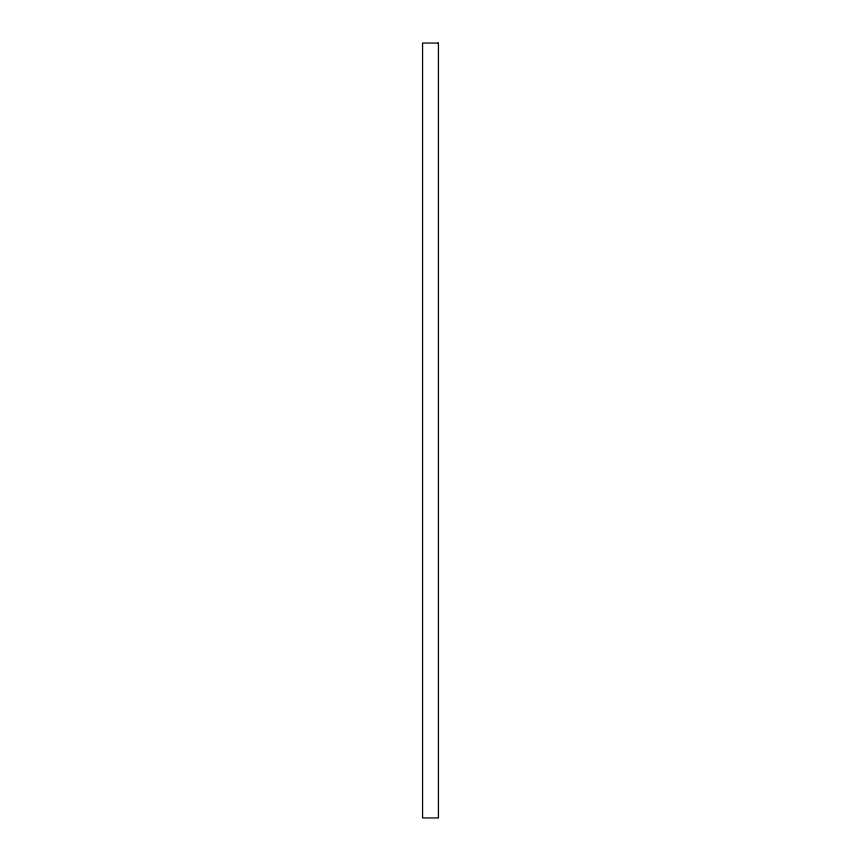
<?xml version="1.0" encoding="UTF-8"?>
<svg xmlns="http://www.w3.org/2000/svg" width="861" height="861" viewBox="0 0 861 861"><rect width="100%" height="100%" fill="white"/><g stroke="black" fill="none" stroke-linecap="round" stroke-linejoin="round"><path stroke-width="1.29" d="M438.432 43.05L422.568 43.05L422.568 817.95L438.432 817.95L438.432 43.05"/></g></svg>
